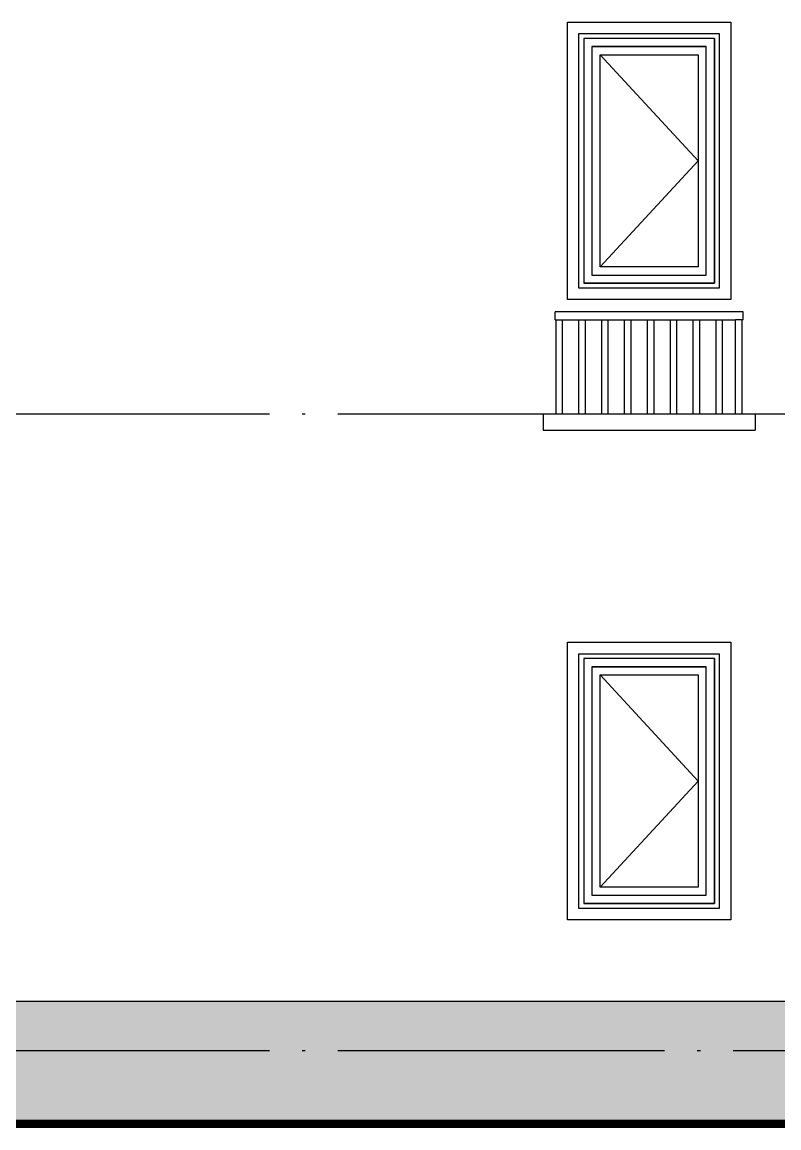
# Model space of a CAD drawing. Extents: x 44111 to 90315, y 4379 to 151689.
# Drawn here: x 65737 to 70373, y 10104 to 16879 of the extents above; entities that cross this region are included whole.
import ezdxf

# ---------------------------------------------------------------- set-up
doc = ezdxf.new("R2010")
doc.units = 0
doc.header["$LTSCALE"] = 1000
doc.header["$MEASUREMENT"] = 0
doc.linetypes.add('DOTE', pattern=[2.42, 2, -0.2, 0.02, -0.2])
for name, color, linetype in [('A-DETA-FINISH', 242, 'Continuous'), ('A-DOTE', 1, 'DOTE'), ('A-立面看线', 50, 'Continuous'), ('J-LM-外墙材料分色', 249, 'Continuous'), ('J-LM-门窗框', 157, 'Continuous'), ('J-LM-门窗洞', 35, 'Continuous')]:
    doc.layers.add(name, color=color, linetype=linetype)
doc.layers.add('细线', color=8, linetype='Continuous', lineweight=0)

msp = doc.modelspace()

# ---------------------------------------------------------------- hatches: boundary and pattern name
at = {"layer": 'J-LM-外墙材料分色'}
h = msp.add_hatch(dxfattribs=at)
h.set_pattern_fill('大理石', color=159, scale=50)
h.set_pattern_definition([(41.9872125, (-591259.077, 755447.22), (299.9999956, 225.0000049), [4.804866, -1004.216925]), (68.1985905, (-591330.505, 755439.72), (149.9999999, 450.0000002), [17.30946, -1194.35262]), (60.945396, (-591334.077, 755431.15), (149.99998994, 225.0000064), [7.35402, -1536.99045]), (90, (-591330.5, 755437.58), (150, -9e-15), [2.142857, -222.85713]), (71.565051, (-591260.505, 755442.936), (3e-07, 225.0000005), [4.51754, -469.824105]), (171.469234, (-591260.505, 755442.936), (-149.9999995, 1.4e-06), [7.222767, -1509.5583]), (79.215702, (-591270.505, 755429.007), (150.00000075, 900.0000004), [15.269685, -1588.04715]), (62.1329961, (-591383.3624, 755497.5784), (599.99999271, 1125.0000044), [35.147284, -7345.78245]), (0, (-591381.2, 755530.57), (0, 225), [0, -150]), (64.9831065, (-591284.077, 755571.507), (300.00000076, 674.99999954), [23.647065, -2459.2947]), (81.4391104, (-591226.2196, 755482.5784), (299.999999483, 2024.99998723), [33.588522, -7020.0009]), (82.8749836, (-591309.077, 755502.936), (149.99999099, 1125.00000113), [17.276266, -3610.7397]), (76.75948, (-591324.077, 755455.793), (150.00000146, 674.99999948), [37.42339, -3892.0326]), (0, (-591347.46, 755455.9), (0, 225), [0, -150]), (0, (-591345.05, 755453.5), (0, 225), [0, -150]), (0, (-591328.18, 755465.54), (0, 225), [0, -150]), (0, (-591333, 755492.03), (0, 225), [0, -150]), (59.0362434, (-591315.505, 755492.221), (149.99998805, 225.00000645), [12.494896, -2611.4334]), (0, (-591309.1, 755502.52), (0, 225), [0, -150]), (0, (-591328.18, 755494.44), (0, 225), [0, -150]), (0, (-591320.95, 755508.9), (0, 225), [0, -150]), (0, (-591328.18, 755487.21), (0, 225), [0, -150]), (50.194429, (-591241.22, 755471.864), (150.0000001, 225.0000001), [5.57875, -1165.9587]), (90, (-591241.22, 755465.44), (150, -9e-15), [6.42857, -218.57142]), (43.6677801, (-591249.077, 755457.936), (450.00000034, 449.99999912), [10.862076, -2270.1738]), (90, (-591249.08, 755455.8), (150, -9e-15), [2.142857, -222.85713]), (39.805571, (-591255.505, 755450.436), (299.99999284, 225.00000885), [8.368125, -1748.93805]), (0, (-591277.57, 755465.54), (0, 225), [0, -150]), (0, (-591240.9, 755472.33), (0, 225), [0, -150]), (0, (-591240.9, 755472.33), (0, 225), [0, -150]), (29.3577535, (-591237.648, 755476.15), (449.9999991, 225.00000133), [13.112542, -1363.704435]), (0, (-591241.41, 755487.21), (0, 225), [0, -150]), (146.309932, (-591284.077, 755571.507), (-300.00000184, 224.9999961), [15.452362, -1607.0457]), (8.1301023, (-591300.505, 755541.507), (1499.99998944, 224.99999867), [15.152287, -3166.8282]), (47.8624052, (-591334.077, 755537.221), (600.000000265, 674.999999374), [20.22829, -4227.71235]), (14.6208739, (-591366.934, 755528.65), (899.99999752, 225.00000939), [33.956755, -3531.5025]), (0, (-591354.7, 755542.6), (0, 225), [0, -150]), (18.4349488, (-591306.934, 755520.078), (600.00000006, 224.9999993), [6.77631, -1416.248625]), (16.699244, (-591300.505, 755522.22), (149.999997, 1.24e-05), [3.72868, -779.294295]), (101.093723, (-591296.934, 755523.293), (-300.00000262, 1574.99998526), [18.561123, -3879.2748]), (0, (-591316.13, 755532.98), (0, 225), [0, -150]), (0, (-591300.58, 755541.93), (0, 225), [0, -150]), (0, (-591320.95, 755516.12), (0, 225), [0, -150]), (0, (-591340.23, 755564.29), (0, 225), [0, -150]), (0, (-591347.46, 755554.65), (0, 225), [0, -150]), (44.1449026, (-591309.077, 755568.293), (450.00000077, 449.99999998), [16.92194, -3536.6853]), (54.5829447, (-591320.505, 755552.221), (150.00000042, 224.999999113), [19.720626, -4121.6106]), (0, (-591308.87, 755568.44), (0, 225), [0, -150]), (0, (-591330.6, 755557.06), (0, 225), [0, -150]), (0, (-591308.87, 755568.44), (0, 225), [0, -150]), (0, (-591320.48, 755551.87), (0, 225), [0, -150]), (75.0685828, (-591285.505, 755543.65), (150, 675.0000002), [5.544348, -1158.76875]), (90, (-591284.08, 755549), (150, -9e-15), [22.5, -202.5]), (50.194429, (-591257.648, 755643.293), (150.0000001, 225.0000001), [5.57875, -1165.9587]), (0, (-591299.26, 755595.6), (0, 225), [0, -150]), (0, (-591294.44, 755593.2), (0, 225), [0, -150]), (0, (-591313.72, 755598), (0, 225), [0, -150]), (0, (-591289.62, 755624.5), (0, 225), [0, -150]), (53.1301023, (-591274.077, 755611.15), (150.00000021, 224.99999986), [10.714286, -2239.28565]), (90, (-591274.08, 755592.94), (150, -9e-15), [18.214285, -206.78571]), (0, (-591274.05, 755593.3), (0, 225), [0, -150]), (23.1985905, (-591262.648, 755641.15), (450.0000003, 225.0000001), [5.43984, -1136.926125]), (66.037511, (-591264.077, 755637.936), (150, 449.9999997), [3.51745, -735.14688]), (66.037511, (-591265.505, 755634.72), (150, 449.9999997), [3.51745, -735.14688]), (81.8698976, (-591267.648, 755619.721), (150.00000065, 1125.00000011), [15.152287, -3166.8282]), (90, (-591254.08, 755647.58), (150, -9e-15), [5.357144, -219.642855]), (0, (-591270.55, 755655.08), (0, 225), [0, -150])])
h.paths.add_polyline_path([(70717.3, 10878.7), (70717.3, 10579.2), (70517.3, 10579.2), (70517.3, 10129.2), (63387.3, 10129.2), (63387.3, 10229.2), (63437.3, 10229.2), (63437.3, 10779.2), (63387.3, 10779.2), (63387.3, 10879.1)])

# ---------------------------------------------------------------- linework, layer by layer
at = {"layer": 'A-DETA-FINISH', "const_width": 0.1}
msp.add_lwpolyline([(70717.3, 10878.7), (70717.3, 10579.2), (70517.3, 10579.2), (70517.3, 10129.2), (63387.3, 10129.2), (63387.3, 10229.2), (63437.3, 10229.2), (63437.3, 10779.2), (63387.3, 10779.2), (63387.3, 10879.1)], close=True, dxfattribs=at)
at = {"layer": 'A-DOTE'}
for p, q in [((57991.9, 14479.2), (79225.4, 14479.2)), ((57991.9, 10579.2), (79225.4, 10579.2))]:
    msp.add_line(p, q, dxfattribs=at)
at = {"layer": 'A-立面看线'}
msp.add_line((70717.3, 10878.7), (64087.3, 10878), dxfattribs=at)
at = {"layer": 'A-立面看线', "const_width": 50}
msp.add_lwpolyline([(58481.4, 10129.2), (78414.8, 10129.2)], dxfattribs=at)
at = {"layer": 'J-LM-门窗框'}
for p, q in [((69927.8, 16779.2), (69227.8, 16779.2)), ((69227.8, 16729.2), (69927.8, 16729.2)), ((69227.8, 16729.2), (69927.8, 16729.2)), ((69227.8, 16729.2), (69927.8, 16729.2)), ((69277.8, 15379.2), (69277.8, 16679.2)), ((69277.8, 16679.2), (69877.8, 16679.2)), ((69277.8, 16679.2), (69877.8, 16679.2)), ((69877.8, 16679.2), (69877.8, 15379.2)), ((69877.8, 15379.2), (69277.8, 15379.2)), ((69877.8, 15379.2), (69277.8, 15379.2)), ((69927.8, 12979.2), (69227.8, 12979.2)), ((69227.8, 12929.2), (69927.8, 12929.2)), ((69227.8, 12929.2), (69927.8, 12929.2)), ((69227.8, 12929.2), (69927.8, 12929.2)), ((69277.8, 11579.2), (69277.8, 12879.2)), ((69277.8, 12879.2), (69877.8, 12879.2)), ((69277.8, 12879.2), (69877.8, 12879.2)), ((69877.8, 12879.2), (69877.8, 11579.2)), ((69877.8, 11579.2), (69277.8, 11579.2)), ((69877.8, 11579.2), (69277.8, 11579.2))]:
    msp.add_line(p, q, dxfattribs=at)
for points in [[(69227.8, 16729.2), (69227.8, 15329.2), (69927.8, 15329.2), (69927.8, 16729.2)], [(69927.8, 16729.2), (69927.8, 16729.2), (69227.8, 16729.2), (69227.8, 16729.2)], [(69277.8, 15379.2), (69877.8, 16029.2), (69277.8, 16679.2)], [(69227.8, 12929.2), (69227.8, 11529.2), (69927.8, 11529.2), (69927.8, 12929.2)], [(69927.8, 12929.2), (69927.8, 12929.2), (69227.8, 12929.2), (69227.8, 12929.2)], [(69277.8, 11579.2), (69877.8, 12229.2), (69277.8, 12879.2)]]:
    msp.add_lwpolyline(points, dxfattribs=at)
at = {"layer": 'J-LM-门窗洞'}
for p, q in [((69077.8, 15179.2), (69077.8, 16879.2)), ((69077.8, 16879.2), (70077.8, 16879.2)), ((70077.8, 16879.2), (70077.8, 15179.2)), ((69147.8, 15249.2), (69147.8, 16809.2)), ((69147.8, 16809.2), (70007.8, 16809.2)), ((70007.8, 16809.2), (70007.8, 15249.2)), ((69977.8, 16779.2), (69177.8, 16779.2)), ((69977.8, 16779.2), (69177.8, 16779.2)), ((69177.8, 16779.2), (69177.8, 15279.2)), ((69977.8, 16779.2), (69177.8, 16779.2)), ((69977.8, 16779.2), (69177.8, 16779.2)), ((69177.8, 16779.2), (69177.8, 15279.2)), ((69977.8, 16779.2), (69977.8, 15279.2)), ((69977.8, 16779.2), (69977.8, 15279.2)), ((69977.8, 15279.2), (69977.8, 16779.2)), ((69977.8, 16779.2), (69977.8, 15279.2)), ((69977.8, 15279.2), (69977.8, 16779.2)), ((70007.8, 15249.2), (69147.8, 15249.2)), ((69977.8, 15279.2), (69177.8, 15279.2)), ((69177.8, 15279.2), (69977.8, 15279.2)), ((69977.8, 15279.2), (69177.8, 15279.2)), ((69177.8, 15279.2), (69977.8, 15279.2)), ((70077.8, 15179.2), (69077.8, 15179.2)), ((69002.8, 15054.2), (69002.8, 15104.2)), ((70152.8, 15104.2), (69002.8, 15104.2)), ((69002.8, 15054.2), (70107.8, 15054.2)), ((69007.8, 14479.2), (69007.8, 15054.2)), ((69047.8, 14479.2), (69047.8, 15054.2)), ((69147.8, 14479.2), (69147.8, 15054.2)), ((69187.8, 14479.2), (69187.8, 15054.2)), ((69287.8, 14479.2), (69287.8, 15054.2)), ((69327.8, 14479.2), (69327.8, 15054.2)), ((69427.8, 14479.2), (69427.8, 15054.2)), ((69467.8, 14479.2), (69467.8, 15054.2)), ((69567.8, 14479.2), (69567.8, 15054.2)), ((69607.8, 14479.2), (69607.8, 15054.2)), ((69707.8, 14479.2), (69707.8, 15054.2)), ((69747.8, 14479.2), (69747.8, 15054.2)), ((69847.8, 14479.2), (69847.8, 15054.2)), ((69887.8, 14479.2), (69887.8, 15054.2)), ((69987.8, 14479.2), (69987.8, 15054.2)), ((70027.8, 14479.2), (70027.8, 15054.2)), ((70107.8, 14479.2), (70107.8, 15054.2)), ((70147.8, 15054.2), (70107.8, 15054.2)), ((70147.8, 14479.2), (70147.8, 15054.2)), ((70152.8, 15054.2), (70147.8, 15054.2)), ((70152.8, 15054.2), (70152.8, 15104.2)), ((68927.8, 14479.2), (68927.8, 14379.2)), ((68927.8, 14479.2), (70227.8, 14479.2)), ((70227.8, 14479.2), (70227.8, 14379.2)), ((68927.8, 14379.2), (70227.8, 14379.2)), ((69077.8, 11379.2), (69077.8, 13079.2)), ((69077.8, 13079.2), (70077.8, 13079.2)), ((70077.8, 13079.2), (70077.8, 11379.2)), ((69147.8, 11449.2), (69147.8, 13009.2)), ((69147.8, 13009.2), (70007.8, 13009.2)), ((70007.8, 13009.2), (70007.8, 11449.2)), ((69977.8, 12979.2), (69177.8, 12979.2)), ((69977.8, 12979.2), (69177.8, 12979.2)), ((69177.8, 12979.2), (69177.8, 11479.2)), ((69977.8, 12979.2), (69177.8, 12979.2)), ((69977.8, 12979.2), (69177.8, 12979.2)), ((69177.8, 12979.2), (69177.8, 11479.2)), ((69977.8, 12979.2), (69977.8, 11479.2)), ((69977.8, 12979.2), (69977.8, 11479.2)), ((69977.8, 11479.2), (69977.8, 12979.2)), ((69977.8, 12979.2), (69977.8, 11479.2)), ((69977.8, 11479.2), (69977.8, 12979.2)), ((69977.8, 11479.2), (69177.8, 11479.2)), ((69177.8, 11479.2), (69977.8, 11479.2)), ((69977.8, 11479.2), (69177.8, 11479.2)), ((69177.8, 11479.2), (69977.8, 11479.2)), ((70007.8, 11449.2), (69147.8, 11449.2)), ((70077.8, 11379.2), (69077.8, 11379.2))]:
    msp.add_line(p, q, dxfattribs=at)
at = {"layer": '细线'}
for p, q in [((69177.8, 15279.2), (69177.8, 16779.2)), ((69177.8, 16779.2), (69977.8, 16779.2)), ((69977.8, 16779.2), (69977.8, 15279.2)), ((69977.8, 15279.2), (69177.8, 15279.2)), ((69177.8, 11479.2), (69177.8, 12979.2)), ((69177.8, 12979.2), (69977.8, 12979.2)), ((69977.8, 12979.2), (69977.8, 11479.2)), ((69977.8, 11479.2), (69177.8, 11479.2))]:
    msp.add_line(p, q, dxfattribs=at)

doc.saveas('drawing.dxf')
